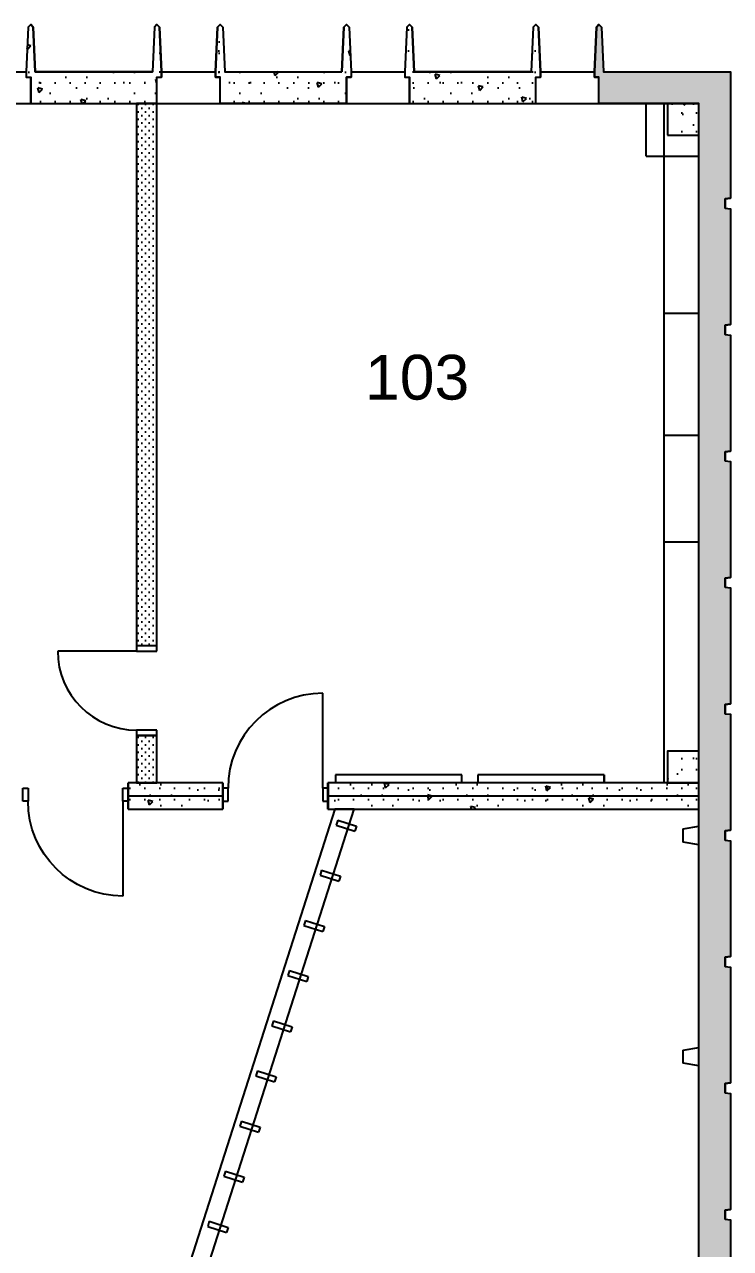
# Model space of a CAD drawing. Header units: inches. Extents: x 266 to 2008, y 299 to 1857.
# Drawn here: x 1740.1 to 2008.5, y 785.9 to 1250.8 of the extents above; entities that cross this region are included whole.
import ezdxf

# ---------------------------------------------------------------- set-up
doc = ezdxf.new("R2010")
doc.units = ezdxf.units.IN
doc.header["$MEASUREMENT"] = 0
for name, color, linetype in [('A-DOOR', 4, 'Continuous'), ('A-EQPM', 4, 'Continuous'), ('A-FLOR-HRAL', 4, 'Continuous'), ('A-PFLR-NOTE', 3, 'Continuous'), ('A-WALL', 5, 'Continuous'), ('A-WALL-EXST-PRHT', 7, 'Continuous'), ('A-WALL-NEW', 7, 'Continuous'), ('A-WALL-PATT', 1, 'Continuous')]:
    doc.layers.add(name, color=color, linetype=linetype)
doc.styles.get("Standard").update_dxf_attribs({"font": 'ARIAL.TTF'})
doc.linetypes.add('1 HR RATED', pattern='A,0,[2,PS-11.Shx,S=0.091429,R=0,X=0,Y=0],-14.4,0', length=14.4)
pattern_1 = [(45, (0, 0), (-20.8303, 20.8303), [1.84252, -15.16535]), (45, (-4.402, 16.428), (-20.8303, 20.8303), [1.84252, -15.16535]), (105, (0, 0), (28.45473, 7.62442), [1.84252, -15.16535]), (105, (12.026, 12.026), (28.45473, 7.62442), [1.84252, -15.16535]), (165, (1.303, 1.303), (7.62442, 28.45473), [1.84252, -15.16535]), (165, (13.33, 13.33), (7.62442, 28.45473), [1.84252, -15.16535]), (45, (-2.0044, 2.0044), (-4.008794, 4.008794), [0, -5.669291, 0, -8.503937]), (90, (-3e-16, 4.009), (-5.669291, 0), [0, -4.251969, 0, -7.086614])]
pattern_2 = [(45, (0, 0), (-1.4142136, 1.4142136), [0, -2])]

# ---------------------------------------------------------------- blocks, each defined once
blk = doc.blocks.new('D1 Metal_149')
at = {"color": 0, "linetype": 'ByBlock'}
for p, q in [((18, 0), (18, 36)), ((-18, 0), (-20, 0)), ((-20, 0), (-20, -5)), ((-18, -5), (-18, 0)), ((20, 0), (18, 0)), ((18, 0), (18, -5)), ((20, -5), (20, 0)), ((-20, -5), (-18, -5)), ((18, -5), (20, -5))]:
    blk.add_line(p, q, dxfattribs=at)
blk.add_arc((18, 0), 36, 90, 180, dxfattribs=at)
blk = doc.blocks.new('D1 Metal_189')
at = {"color": 0, "linetype": 'ByBlock'}
for p, q in [((18, 0), (18, 36)), ((-18, 0), (-20, 0)), ((-20, 0), (-20, -5)), ((-18, -5), (-18, 0)), ((20, 0), (18, 0)), ((18, 0), (18, -5)), ((20, -5), (20, 0)), ((-20, -5), (-18, -5)), ((18, -5), (20, -5))]:
    blk.add_line(p, q, dxfattribs=at)
blk.add_arc((18, 0), 36, 90, 180, dxfattribs=at)
blk = doc.blocks.new('D1 Metal_190')
at = {"color": 0, "linetype": 'ByBlock'}
for p, q in [((15, 0), (15, 30)), ((-15, 0), (-17, 0)), ((-17, 0), (-17, -7.75)), ((-15, -7.75), (-15, 0)), ((17, 0), (15, 0)), ((15, 0), (15, -7.75)), ((17, -7.75), (17, 0)), ((-17, -7.75), (-15, -7.75)), ((15, -7.75), (17, -7.75))]:
    blk.add_line(p, q, dxfattribs=at)
blk.add_arc((15, 0), 30, 90, 180, dxfattribs=at)

msp = doc.modelspace()

# ---------------------------------------------------------------- hatches: boundary and pattern name
at = {"layer": 'A-WALL-PATT'}
h = msp.add_hatch(dxfattribs=at)
h.set_pattern_fill('LIGHTWEIGHT_CONCRETE', color=256, style=0, pattern_type=2)
h.set_pattern_definition(pattern_1)
h.paths.add_polyline_path([(1790.49, 1220.78), (1790.49, 1230.78), (1792.24, 1230.78), (1792.24, 1232.78), (1791.49, 1249.78), (1790.49, 1250.78), (1789.49, 1249.78), (1788.74, 1232.78), (1744.24, 1232.78), (1743.49, 1249.78), (1742.49, 1250.78), (1741.49, 1249.78), (1740.74, 1232.78), (1740.74, 1230.78), (1742.49, 1230.78), (1742.49, 1220.78)])
h = msp.add_hatch(dxfattribs=at)
h.set_pattern_fill('LIGHTWEIGHT_CONCRETE', color=256, style=0, pattern_type=2)
h.set_pattern_definition(pattern_1)
h.paths.add_polyline_path([(1860.74, 1232.78), (1861.49, 1249.78), (1862.49, 1250.78), (1863.49, 1249.78), (1864.24, 1232.78), (1864.24, 1230.78), (1862.49, 1230.78), (1862.49, 1220.78), (1814.49, 1220.78), (1814.49, 1230.78), (1812.74, 1230.78), (1812.74, 1232.78), (1813.49, 1249.78), (1814.49, 1250.78), (1815.49, 1249.78), (1816.24, 1232.78)])
h = msp.add_hatch(dxfattribs=at)
h.set_pattern_fill('LIGHTWEIGHT_CONCRETE', color=256, style=0, pattern_type=2)
h.set_pattern_definition(pattern_1)
h.paths.add_polyline_path([(1934.49, 1220.78), (1934.49, 1230.78), (1936.24, 1230.78), (1936.24, 1232.78), (1935.49, 1249.78), (1934.49, 1250.78), (1933.49, 1249.78), (1932.74, 1232.78), (1888.24, 1232.78), (1887.49, 1249.78), (1886.49, 1250.78), (1885.49, 1249.78), (1884.74, 1232.78), (1884.74, 1230.78), (1886.49, 1230.78), (1886.49, 1220.78)])
h = msp.add_hatch(dxfattribs=at)
h.set_pattern_fill('LIGHTWEIGHT_CONCRETE', color=256, style=0, pattern_type=2)
h.set_pattern_definition(pattern_1)
edge = h.paths.add_edge_path()
edge.add_line((2008.49, 1232.78), (2008.49, 1184.78))
edge.add_line((2008.49, 1184.78), (2006.49, 1184.53))
edge.add_line((2006.49, 1184.53), (2006.49, 1181.03))
edge.add_line((2006.49, 1181.03), (2008.49, 1180.78))
edge.add_line((2008.49, 1180.78), (2008.49, 1136.78))
edge.add_line((2008.49, 1136.78), (2006.49, 1136.53))
edge.add_line((2006.49, 1136.53), (2006.49, 1133.03))
edge.add_line((2006.49, 1133.03), (2008.49, 1132.78))
edge.add_line((2008.49, 1132.78), (2008.49, 1088.78))
edge.add_line((2008.49, 1088.78), (2006.49, 1088.53))
edge.add_line((2006.49, 1088.53), (2006.49, 1085.03))
edge.add_line((2006.49, 1085.03), (2008.49, 1084.78))
edge.add_line((2008.49, 1084.78), (2008.49, 1040.78))
edge.add_line((2008.49, 1040.78), (2006.49, 1040.53))
edge.add_line((2006.49, 1040.53), (2006.49, 1037.03))
edge.add_line((2006.49, 1037.03), (2008.49, 1036.78))
edge.add_line((2008.49, 1036.78), (2008.49, 992.78))
edge.add_line((2008.49, 992.78), (2006.49, 992.53))
edge.add_line((2006.49, 992.53), (2006.49, 989.03))
edge.add_line((2006.49, 989.03), (2008.49, 988.78))
edge.add_line((2008.49, 988.78), (2008.49, 944.78))
edge.add_line((2008.49, 944.78), (2006.49, 944.53))
edge.add_line((2006.49, 944.53), (2006.49, 941.03))
edge.add_line((2006.49, 941.03), (2008.49, 940.78))
edge.add_line((2008.49, 940.78), (2008.49, 896.78))
edge.add_line((2008.49, 896.78), (2006.49, 896.53))
edge.add_line((2006.49, 896.53), (2006.49, 893.03))
edge.add_line((2006.49, 893.03), (2008.49, 892.78))
edge.add_line((2008.49, 892.78), (2008.49, 848.78))
edge.add_line((2008.49, 848.78), (2006.49, 848.53))
edge.add_line((2006.49, 848.53), (2006.49, 845.03))
edge.add_line((2006.49, 845.03), (2008.49, 844.78))
edge.add_line((2008.49, 844.78), (2008.49, 800.78))
edge.add_line((2008.49, 800.78), (2006.49, 800.53))
edge.add_line((2006.49, 800.53), (2006.49, 797.03))
edge.add_line((2006.49, 797.03), (2008.49, 796.78))
edge.add_line((2008.49, 796.78), (2008.49, 752.78))
edge.add_line((2008.49, 752.78), (2006.49, 752.53))
edge.add_line((2006.49, 752.53), (2006.49, 749.03))
edge.add_line((2006.49, 749.03), (2008.49, 748.78))
edge.add_line((2008.49, 748.78), (2008.49, 704.78))
edge.add_line((2008.49, 704.78), (2006.49, 704.53))
edge.add_line((2006.49, 704.53), (2006.49, 701.03))
edge.add_line((2006.49, 701.03), (2008.49, 700.78))
edge.add_line((2008.49, 700.78), (2008.49, 656.78))
edge.add_line((2008.49, 656.78), (2006.49, 656.53))
edge.add_line((2006.49, 656.53), (2006.49, 653.03))
edge.add_line((2006.49, 653.03), (2008.49, 652.78))
edge.add_line((2008.49, 652.78), (2008.49, 610.12))
edge.add_arc((2008.38, 598.12), 12, 89.476, 90)
edge.add_line((2008.38, 610.12), (1995.56, 610.12))
edge.add_line((1995.56, 610.12), (1996.49, 610.28))
edge.add_line((1996.49, 610.28), (1996.49, 1220.78))
edge.add_line((1996.49, 1220.78), (1958.49, 1220.78))
edge.add_line((1958.49, 1220.78), (1958.49, 1230.78))
edge.add_line((1958.49, 1230.78), (1956.74, 1230.78))
edge.add_line((1956.74, 1230.78), (1956.74, 1232.78))
edge.add_line((1956.74, 1232.78), (1957.49, 1249.78))
edge.add_line((1957.49, 1249.78), (1958.49, 1250.78))
edge.add_line((1958.49, 1250.78), (1959.49, 1249.78))
edge.add_line((1959.49, 1249.78), (1960.24, 1232.78))
edge.add_line((1960.24, 1232.78), (2008.49, 1232.78))
h = msp.add_hatch(dxfattribs=at)
h.set_pattern_fill('45_', color=256, style=0, pattern_type=2)
h.set_pattern_definition(pattern_2)
h.paths.add_polyline_path([(1790.49, 1163.05), (1790.49, 1220.78), (1782.74, 1220.78), (1782.74, 1163.05)], flags=0)
h = msp.add_hatch(dxfattribs=at)
h.set_pattern_fill('LIGHTWEIGHT_CONCRETE', color=256, style=0, pattern_type=2)
h.set_pattern_definition(pattern_1)
h.paths.add_polyline_path([(1984.49, 1208.78), (1996.49, 1208.78), (1996.49, 1220.78), (1984.49, 1220.78)], flags=0)
h = msp.add_hatch(dxfattribs=at)
h.set_pattern_fill('45_', color=256, style=0, pattern_type=2)
h.set_pattern_definition(pattern_2)
h.paths.add_polyline_path([(1782.74, 1014.78), (1790.49, 1014.78), (1790.49, 1163.05), (1782.74, 1163.05)], flags=0)
h = msp.add_hatch(dxfattribs=at)
h.set_pattern_fill('45_', color=256, style=0, pattern_type=2)
h.set_pattern_definition(pattern_2)
h.paths.add_polyline_path([(1782.74, 962.78), (1790.49, 962.78), (1790.49, 980.78), (1782.74, 980.78)], flags=0)
h = msp.add_hatch(dxfattribs=at)
h.set_pattern_fill('LIGHTWEIGHT_CONCRETE', color=256, style=0, pattern_type=2)
h.set_pattern_definition(pattern_1)
h.paths.add_polyline_path([(1984.49, 962.78), (1996.49, 962.78), (1996.49, 974.78), (1984.49, 974.78)], flags=0)
h = msp.add_hatch(dxfattribs=at)
h.set_pattern_fill('LIGHTWEIGHT_CONCRETE', color=256, style=0, pattern_type=2)
h.set_pattern_definition(pattern_1)
h.paths.add_polyline_path([(1779.49, 952.78), (1815.49, 952.78), (1815.49, 962.78), (1779.49, 962.78)], flags=0)
h = msp.add_hatch(dxfattribs=at)
h.set_pattern_fill('LIGHTWEIGHT_CONCRETE', color=256, style=0, pattern_type=2)
h.set_pattern_definition(pattern_1)
h.paths.add_polyline_path([(1855.49, 952.78), (1996.49, 952.78), (1996.49, 962.78), (1855.49, 962.78)], flags=0)

# ---------------------------------------------------------------- linework, layer by layer
at = {"layer": 'A-EQPM', "linetype": 'Continuous'}
for p, q in [((1976.49, 1200.78), (1976.49, 1220.78)), ((1983.09, 1220.78), (1983.09, 962.78)), ((1976.49, 1200.78), (1996.49, 1200.78)), ((1996.49, 1141.04), (1983.09, 1141.04)), ((1983.09, 1094.78), (1996.49, 1094.78)), ((1983.09, 1054.28), (1996.49, 1054.28)), ((1906.37, 965.78), (1858.37, 965.78)), ((1858.37, 965.78), (1858.37, 962.78)), ((1906.37, 962.78), (1906.37, 965.78)), ((1960.49, 965.78), (1912.49, 965.78)), ((1912.49, 965.78), (1912.49, 962.78)), ((1960.49, 962.78), (1960.49, 965.78)), ((1960.49, 965.78), (1960.49, 962.78))]:
    msp.add_line(p, q, dxfattribs=at)
at = {"layer": 'A-FLOR-HRAL', "linetype": 'Continuous'}
for p, q in [((1858.14, 952.78), (1801.14, 774.78)), ((1808.49, 774.78), (1865.49, 952.78)), ((1859.17, 948.6), (1858.56, 946.7)), ((1859.17, 948.6), (1866.31, 946.32)), ((1858.56, 946.7), (1865.7, 944.41)), ((1866.31, 946.32), (1865.7, 944.41)), ((1853.07, 929.56), (1852.46, 927.65)), ((1852.46, 927.65), (1859.6, 925.36)), ((1853.07, 929.56), (1860.21, 927.27)), ((1860.21, 927.27), (1859.6, 925.36)), ((1846.97, 910.51), (1846.36, 908.6)), ((1846.36, 908.6), (1853.5, 906.32)), ((1846.97, 910.51), (1854.11, 908.22)), ((1854.11, 908.22), (1853.5, 906.32)), ((1840.87, 891.46), (1840.26, 889.56)), ((1840.26, 889.56), (1847.4, 887.27)), ((1840.87, 891.46), (1848.01, 889.17)), ((1848.01, 889.17), (1847.4, 887.27)), ((1834.77, 872.41), (1834.16, 870.51)), ((1834.16, 870.51), (1841.3, 868.22)), ((1834.77, 872.41), (1841.91, 870.13)), ((1841.91, 870.13), (1841.3, 868.22)), ((1828.67, 853.37), (1828.06, 851.46)), ((1828.06, 851.46), (1835.21, 849.18)), ((1828.67, 853.37), (1835.82, 851.08)), ((1835.82, 851.08), (1835.21, 849.18)), ((1822.57, 834.32), (1821.96, 832.42)), ((1821.96, 832.42), (1829.11, 830.13)), ((1822.57, 834.32), (1829.72, 832.03)), ((1829.72, 832.03), (1829.11, 830.13)), ((1816.47, 815.27), (1815.86, 813.37)), ((1816.47, 815.27), (1823.62, 812.99)), ((1815.86, 813.37), (1823.01, 811.08)), ((1823.62, 812.99), (1823.01, 811.08)), ((1810.37, 796.23), (1809.76, 794.32)), ((1810.37, 796.23), (1817.52, 793.94)), ((1809.76, 794.32), (1816.91, 792.03)), ((1817.52, 793.94), (1816.91, 792.03))]:
    msp.add_line(p, q, dxfattribs=at)
at = {"layer": 'A-WALL', "linetype": 'Continuous'}
for p, q in [((1742.49, 1250.78), (1741.49, 1249.78)), ((1742.49, 1250.78), (1743.49, 1249.78)), ((1790.49, 1250.78), (1789.49, 1249.78)), ((1790.49, 1250.78), (1791.49, 1249.78)), ((1814.49, 1250.78), (1813.49, 1249.78)), ((1814.49, 1250.78), (1815.49, 1249.78)), ((1862.49, 1250.78), (1861.49, 1249.78)), ((1862.49, 1250.78), (1863.49, 1249.78)), ((1886.49, 1250.78), (1885.49, 1249.78)), ((1886.49, 1250.78), (1887.49, 1249.78)), ((1934.49, 1250.78), (1933.49, 1249.78)), ((1934.49, 1250.78), (1935.49, 1249.78)), ((1958.49, 1250.78), (1957.49, 1249.78)), ((1958.49, 1250.78), (1959.49, 1249.78)), ((1741.49, 1249.78), (1740.74, 1232.78)), ((1743.49, 1249.78), (1744.24, 1232.78)), ((1789.49, 1249.78), (1788.74, 1232.78)), ((1791.49, 1249.78), (1792.24, 1232.78)), ((1813.49, 1249.78), (1812.74, 1232.78)), ((1815.49, 1249.78), (1816.24, 1232.78)), ((1861.49, 1249.78), (1860.74, 1232.78)), ((1863.49, 1249.78), (1864.24, 1232.78)), ((1885.49, 1249.78), (1884.74, 1232.78)), ((1887.49, 1249.78), (1888.24, 1232.78)), ((1933.49, 1249.78), (1932.74, 1232.78)), ((1935.49, 1249.78), (1936.24, 1232.78)), ((1957.49, 1249.78), (1956.74, 1232.78)), ((1959.49, 1249.78), (1960.24, 1232.78)), ((1720.24, 1232.78), (1740.74, 1232.78)), ((1740.74, 1232.78), (1740.74, 1230.78)), ((1744.24, 1232.78), (1788.74, 1232.78)), ((1792.24, 1232.78), (1812.74, 1232.78)), ((1792.24, 1232.78), (1792.24, 1230.78)), ((1812.74, 1232.78), (1812.74, 1230.78)), ((1816.24, 1232.78), (1860.74, 1232.78)), ((1864.24, 1232.78), (1884.74, 1232.78)), ((1864.24, 1232.78), (1864.24, 1230.78)), ((1884.74, 1232.78), (1884.74, 1230.78)), ((1888.24, 1232.78), (1932.74, 1232.78)), ((1936.24, 1232.78), (1956.74, 1232.78)), ((1936.24, 1232.78), (1936.24, 1230.78)), ((1956.74, 1232.78), (1956.74, 1230.78)), ((1960.24, 1232.78), (2008.49, 1232.78)), ((2008.49, 1232.78), (2008.49, 1184.78)), ((1740.74, 1230.78), (1742.49, 1230.78)), ((1742.49, 1220.78), (1742.49, 1230.78)), ((1790.49, 1230.78), (1792.24, 1230.78)), ((1790.49, 1220.78), (1790.49, 1230.78)), ((1812.74, 1230.78), (1814.49, 1230.78)), ((1814.49, 1220.78), (1814.49, 1230.78)), ((1862.49, 1230.78), (1864.24, 1230.78)), ((1862.49, 1220.78), (1862.49, 1230.78)), ((1884.74, 1230.78), (1886.49, 1230.78)), ((1886.49, 1220.78), (1886.49, 1230.78)), ((1934.49, 1230.78), (1936.24, 1230.78)), ((1934.49, 1220.78), (1934.49, 1230.78)), ((1956.74, 1230.78), (1958.49, 1230.78)), ((1958.49, 1220.78), (1958.49, 1230.78)), ((1718.49, 1220.78), (1742.49, 1220.78)), ((1742.49, 1220.78), (1790.49, 1220.78)), ((1790.49, 1220.78), (1782.74, 1220.78)), ((1782.74, 1220.78), (1782.74, 1163.05)), ((1790.49, 1220.78), (1814.49, 1220.78)), ((1790.49, 1163.05), (1790.49, 1220.78)), ((1814.49, 1220.78), (1862.49, 1220.78)), ((1862.49, 1220.78), (1886.49, 1220.78)), ((1886.49, 1220.78), (1934.49, 1220.78)), ((1934.49, 1220.78), (1958.49, 1220.78)), ((1958.49, 1220.78), (1996.49, 1220.78)), ((1996.49, 610.28), (1996.49, 1220.78)), ((2006.49, 1184.53), (2008.49, 1184.78)), ((2006.49, 1181.03), (2006.49, 1184.53)), ((2006.49, 1181.03), (2008.49, 1180.78)), ((2008.49, 1180.78), (2008.49, 1136.78)), ((1782.74, 1163.05), (1782.74, 1014.78)), ((1790.49, 1014.78), (1790.49, 1163.05)), ((2006.49, 1136.53), (2008.49, 1136.78)), ((2006.49, 1133.03), (2006.49, 1136.53)), ((2006.49, 1133.03), (2008.49, 1132.78)), ((2008.49, 1132.78), (2008.49, 1088.78)), ((2006.49, 1088.53), (2008.49, 1088.78)), ((2006.49, 1085.03), (2006.49, 1088.53)), ((2006.49, 1085.03), (2008.49, 1084.78)), ((2008.49, 1084.78), (2008.49, 1040.78)), ((2006.49, 1040.53), (2008.49, 1040.78)), ((2006.49, 1037.03), (2006.49, 1040.53)), ((2006.49, 1037.03), (2008.49, 1036.78)), ((2008.49, 1036.78), (2008.49, 992.78)), ((1790.49, 1014.78), (1782.74, 1014.78)), ((2006.49, 992.53), (2008.49, 992.78)), ((2006.49, 989.03), (2006.49, 992.53)), ((2006.49, 989.03), (2008.49, 988.78)), ((2008.49, 988.78), (2008.49, 944.78)), ((1790.49, 980.78), (1782.74, 980.78)), ((1782.74, 980.78), (1782.74, 962.78)), ((1790.49, 962.78), (1790.49, 980.78)), ((1779.49, 952.78), (1779.49, 962.78)), ((1815.49, 962.78), (1779.49, 962.78)), ((1779.49, 962.78), (1779.49, 952.78)), ((1782.74, 962.78), (1790.49, 962.78)), ((1815.49, 962.78), (1815.49, 952.78)), ((1815.49, 952.78), (1815.49, 962.78)), ((1855.49, 952.78), (1855.49, 962.78)), ((1855.62, 962.78), (1855.49, 962.78)), ((1996.49, 962.78), (1855.49, 962.78)), ((1855.49, 962.78), (1855.49, 952.78)), ((1855.62, 952.78), (1855.62, 962.78)), ((1996.49, 952.78), (1996.49, 962.78)), ((1779.49, 952.78), (1815.49, 952.78)), ((1855.49, 952.78), (1996.49, 952.78)), ((1990.49, 945.28), (1996.49, 946.28)), ((1990.49, 940.28), (1990.49, 945.28)), ((2006.49, 944.53), (2008.49, 944.78)), ((2006.49, 941.03), (2006.49, 944.53)), ((1996.49, 939.28), (1990.49, 940.28)), ((2006.49, 941.03), (2008.49, 940.78)), ((2008.49, 940.78), (2008.49, 896.78)), ((2006.49, 896.53), (2008.49, 896.78)), ((2006.49, 893.03), (2006.49, 896.53)), ((2006.49, 893.03), (2008.49, 892.78)), ((2008.49, 892.78), (2008.49, 848.78)), ((1990.49, 861.28), (1996.49, 862.28)), ((1990.49, 856.28), (1990.49, 861.28)), ((1996.49, 855.28), (1990.49, 856.28)), ((2006.49, 848.53), (2008.49, 848.78)), ((2006.49, 845.03), (2006.49, 848.53)), ((2006.49, 845.03), (2008.49, 844.78)), ((2008.49, 844.78), (2008.49, 800.78)), ((2006.49, 800.53), (2008.49, 800.78)), ((2006.49, 797.03), (2006.49, 800.53)), ((2006.49, 797.03), (2008.49, 796.78)), ((2008.49, 796.78), (2008.49, 752.78))]:
    msp.add_line(p, q, dxfattribs=at)
for points in [[(1790.49, 1220.78), (1790.49, 1230.78), (1792.24, 1230.78), (1792.24, 1232.78), (1791.49, 1249.78), (1790.49, 1250.78), (1789.49, 1249.78), (1788.74, 1232.78), (1744.24, 1232.78), (1743.49, 1249.78), (1742.49, 1250.78), (1741.49, 1249.78), (1740.74, 1232.78), (1740.74, 1230.78), (1742.49, 1230.78), (1742.49, 1220.78)], [(1860.74, 1232.78), (1861.49, 1249.78), (1862.49, 1250.78), (1863.49, 1249.78), (1864.24, 1232.78), (1864.24, 1230.78), (1862.49, 1230.78), (1862.49, 1220.78), (1814.49, 1220.78), (1814.49, 1230.78), (1812.74, 1230.78), (1812.74, 1232.78), (1813.49, 1249.78), (1814.49, 1250.78), (1815.49, 1249.78), (1816.24, 1232.78)], [(1934.49, 1220.78), (1934.49, 1230.78), (1936.24, 1230.78), (1936.24, 1232.78), (1935.49, 1249.78), (1934.49, 1250.78), (1933.49, 1249.78), (1932.74, 1232.78), (1888.24, 1232.78), (1887.49, 1249.78), (1886.49, 1250.78), (1885.49, 1249.78), (1884.74, 1232.78), (1884.74, 1230.78), (1886.49, 1230.78), (1886.49, 1220.78)], [(1984.49, 1208.78), (1996.49, 1208.78), (1996.49, 1220.78), (1984.49, 1220.78)], [(1984.49, 962.78), (1996.49, 962.78), (1996.49, 974.78), (1984.49, 974.78)]]:
    msp.add_lwpolyline(points, close=True, dxfattribs=at)
msp.add_lwpolyline([(1996.49, 610.28), (1996.49, 1220.78), (1958.49, 1220.78), (1958.49, 1230.78), (1956.74, 1230.78), (1956.74, 1232.78), (1957.49, 1249.78), (1958.49, 1250.78), (1959.49, 1249.78), (1960.24, 1232.78), (2008.49, 1232.78), (2008.49, 1184.78), (2006.49, 1184.53), (2006.49, 1181.03), (2008.49, 1180.78), (2008.49, 1136.78), (2006.49, 1136.53), (2006.49, 1133.03), (2008.49, 1132.78), (2008.49, 1088.78), (2006.49, 1088.53), (2006.49, 1085.03), (2008.49, 1084.78), (2008.49, 1040.78), (2006.49, 1040.53), (2006.49, 1037.03), (2008.49, 1036.78), (2008.49, 992.78), (2006.49, 992.53), (2006.49, 989.03), (2008.49, 988.78), (2008.49, 944.78), (2006.49, 944.53), (2006.49, 941.03), (2008.49, 940.78), (2008.49, 896.78), (2006.49, 896.53), (2006.49, 893.03), (2008.49, 892.78), (2008.49, 848.78), (2006.49, 848.53), (2006.49, 845.03), (2008.49, 844.78), (2008.49, 800.78), (2006.49, 800.53), (2006.49, 797.03), (2008.49, 796.78), (2008.49, 752.78)], dxfattribs=at)
at = {"layer": 'A-WALL-EXST-PRHT', "linetype": 'Continuous'}
msp.add_line((1865.49, 952.78), (1858.14, 952.78), dxfattribs=at)
at = {"layer": 'A-WALL-NEW', "linetype": 'Continuous'}
msp.add_line((1855.49, 952.78), (1855.62, 952.78), dxfattribs=at)
at = {"layer": 'A-WALL-PATT', "linetype": '1 HR RATED'}
for p, q in [((1779.49, 957.78), (1815.49, 957.78)), ((1855.49, 957.78), (1996.49, 957.78))]:
    msp.add_line(p, q, dxfattribs=at)

# ---------------------------------------------------------------- block references
at = {"layer": 'A-DOOR', "linetype": 'Continuous', "rotation": 90}
msp.add_blockref('D1 Metal_190', (1782.74, 997.78), dxfattribs=at)
at = {"layer": 'A-DOOR', "linetype": 'Continuous'}
msp.add_blockref('D1 Metal_189', (1835.49, 960.78), dxfattribs=at)
at = {"layer": 'A-DOOR', "linetype": 'Continuous', "xscale": -1, "rotation": 180}
msp.add_blockref('D1 Metal_149', (1759.49, 955.78), dxfattribs=at)

# ---------------------------------------------------------------- texts
at = {"layer": 'A-PFLR-NOTE', "insert": (1889.38, 1108.07), "char_height": 17, "width": 20.3098, "attachment_point": 8, "line_spacing_factor": 0.983041}
msp.add_mtext('103', dxfattribs=at)

doc.saveas('drawing.dxf')
